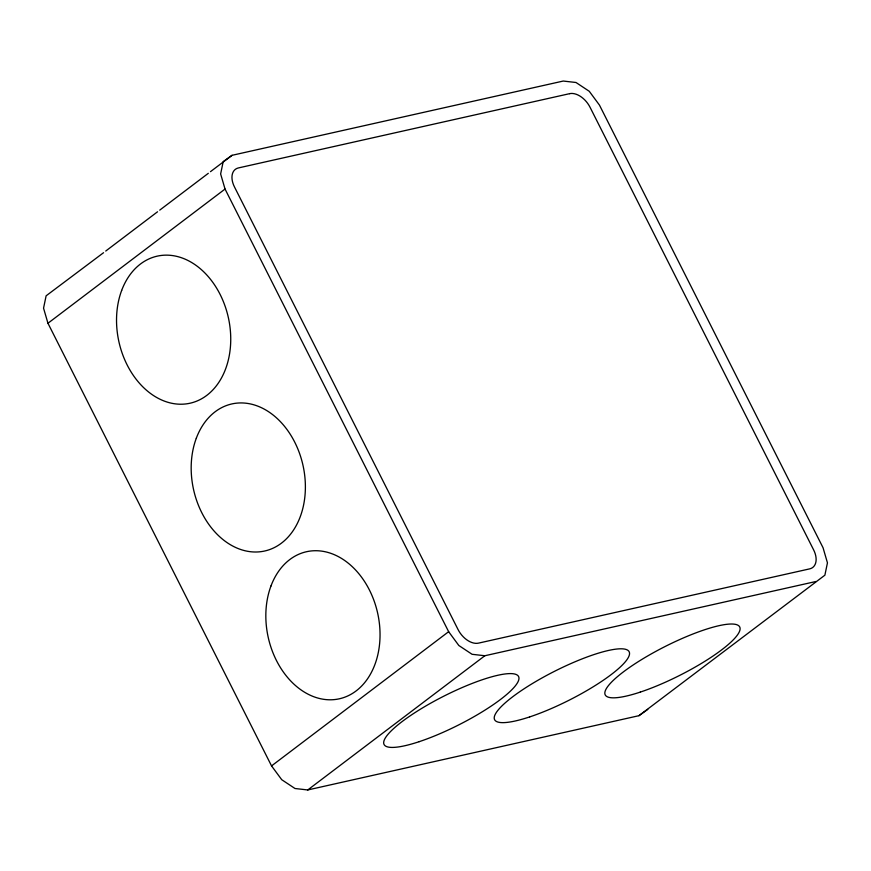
<?xml version="1.0" encoding="UTF-8"?>
<svg xmlns="http://www.w3.org/2000/svg" width="871" height="871" viewBox="0 0 871 871"><rect width="100%" height="100%" fill="white"/><g stroke="black" fill="none" stroke-linecap="round" stroke-linejoin="round"><path stroke-width="1.31" d="M103.562 252.699L46.119 295.813L43.55 308.16L47.949 323.261L271.545 765.903L281.736 779.708L294.997 788.505L307.757 789.953L638.933 715.69L647.795 709.397M105.729 251.055L157.553 211.773M159.72 210.14L208.311 173.318M210.466 171.674L232.067 155.31L563.243 81.047L576.003 82.495L589.264 91.292L599.455 105.097L823.051 547.739L827.45 562.84L824.881 575.187L638.933 715.69M47.949 323.261L225.045 189.051L220.635 173.96L223.205 161.603L232.067 155.31M271.545 765.903L448.641 631.693L225.045 189.051M307.757 789.953L484.853 655.743L816.029 581.48M484.853 655.743L472.082 654.295L458.832 645.498L448.641 631.693M569.612 93.665L238.436 167.929A18.683 11.824 52.8 0 0 234.473 186.938L458.07 629.581A18.683 11.824 52.8 0 0 478.484 643.136L809.66 568.872A18.683 11.824 52.8 0 0 813.612 549.851L590.015 107.209A18.683 11.824 52.8 0 0 569.612 93.665M270.968 585.998A75.342 56.038 77.4 0 0 328.432 699.761A75.342 56.038 77.4 0 0 369.435 590.037A75.342 56.038 77.4 0 0 270.968 585.998M121.668 290.424A75.342 56.038 77.4 0 0 179.132 404.188A75.342 56.038 77.4 0 0 220.134 294.463A75.342 56.038 77.4 0 0 121.668 290.424M196.313 438.211A75.342 56.038 77.4 0 0 253.788 551.974A75.342 56.038 77.4 0 0 294.779 442.25A75.342 56.038 77.4 0 0 196.313 438.211M529.71 716.898A75.342 16.179 -26.8 0 0 629.515 653.01A75.342 16.179 -26.8 0 0 526.454 687.241A75.342 16.179 -26.8 0 0 529.71 716.898M419.136 741.689A75.342 16.179 -26.8 0 0 518.942 677.812A75.342 16.179 -26.8 0 0 415.892 712.032A75.342 16.179 -26.8 0 0 419.136 741.689M640.283 692.097A75.342 16.179 -26.8 0 0 740.078 628.22A75.342 16.179 -26.8 0 0 637.028 662.45A75.342 16.179 -26.8 0 0 640.283 692.097"/></g></svg>
